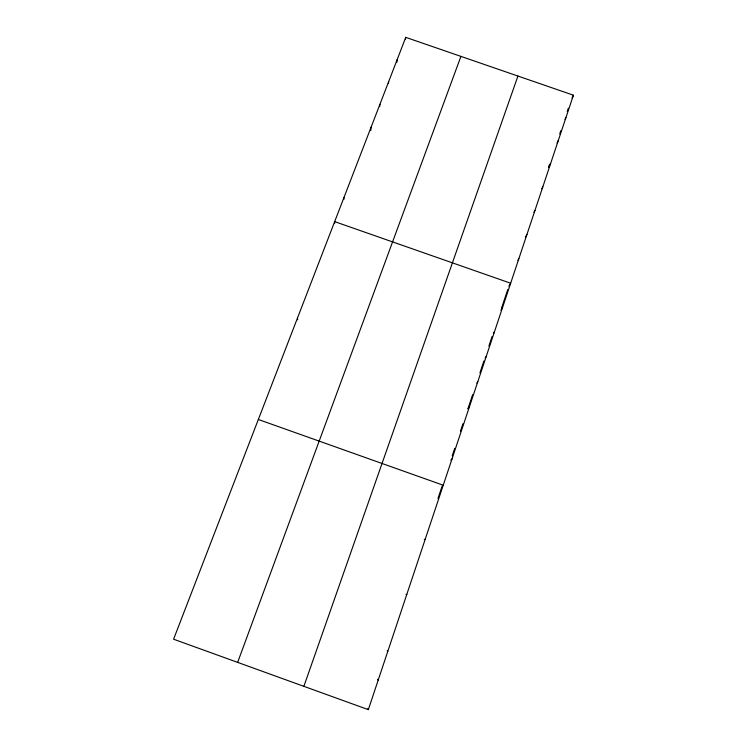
<?xml version="1.0" encoding="UTF-8"?>
<svg xmlns="http://www.w3.org/2000/svg" width="747" height="747" viewBox="0 0 747 747"><rect width="100%" height="100%" fill="white"/><g stroke="black" fill="none" stroke-linecap="round" stroke-linejoin="round"><path stroke-width="1.12" d="M334.637 223.409L334.675 221.626L510.659 283.234L508.875 286.232M343.872 199.458L343.956 197.563M370.792 130.473L371.1 127.186M379.681 106.588L379.924 104.309M388.412 83.617L388.645 81.712M396.862 62.356L397.255 59.396M405.472 39.386L405.752 37.35L573.416 95.196L368.336 709.65L173.584 639.208L405.752 37.35M438.003 498.454L442.056 486.316M452.224 455.866L454.736 448.34M460.469 431.178L462.953 423.745M472.664 394.668L467.911 408.889L469.331 407.04M479.919 372.93L483.888 361.053M488.883 346.104L492.086 336.505M501.611 307.979L507.783 289.491M549.605 164.275L548.513 167.543L550.614 163.518M559.736 133.928L560.82 130.697M567.234 111.471L568.299 108.278M303.87 686.334L517.932 76.054M237.649 662.384L460.927 56.389M572.053 97.95L573.416 95.196M565.021 119.455L565.909 117.69M557.01 142.994L558.308 140.464M541.799 188.776L542.817 186.862M533.946 212.307L534.936 210.495M525.505 237.004L526.943 234.437M517.923 260.283L518.848 258.677M500.892 310.145L502.6 307.372M493.347 333.517L494.439 331.817M485.13 358.121L486.176 356.571M476.81 383.034L477.809 381.652M450.786 460.171L452.047 458.826M424.249 539.633L425.267 539.091M405.966 594.379L406.798 594.407M258.341 419.487L443.242 485.233M387.189 650.6L387.833 651.244M377.608 679.284L378.15 680.246M367.897 708.371L368.336 709.65M297.483 318.035L297.68 319.837"/></g></svg>
